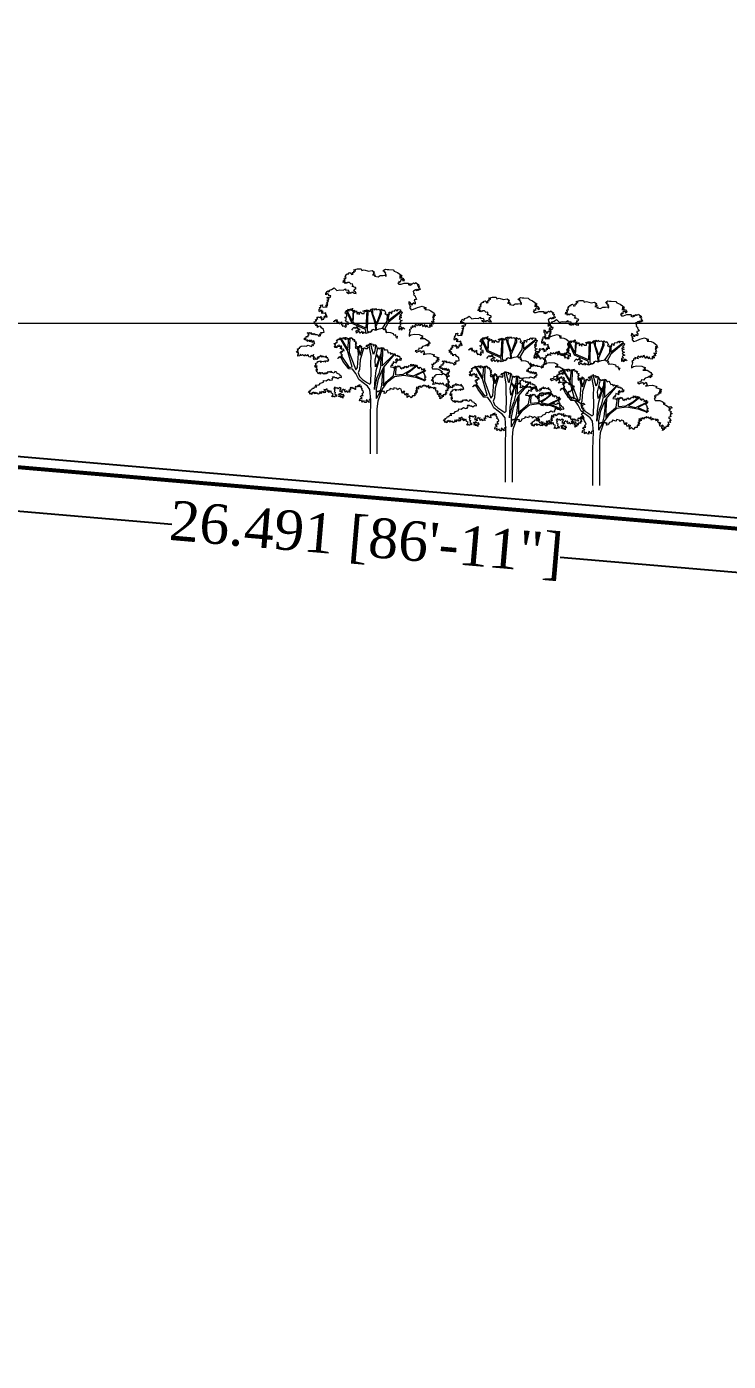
# Model space of a CAD drawing. Header units: metres. Extents: x 420822 to 421453, y 1458172 to 1458620.
# Drawn here: x 420892.76 to 420906.04, y 1458355.36 to 1458380.61 of the extents above; entities that cross this region are included whole.
import ezdxf

# ---------------------------------------------------------------- set-up
doc = ezdxf.new("R2010")
doc.units = ezdxf.units.M
doc.header["$MEASUREMENT"] = 0
doc.header["$PDMODE"] = 3
doc.header["$PDSIZE"] = 0.25
doc.linetypes.add('DOT2', pattern=[0.125, 0, -0.125])
doc.layers.get('0').update_dxf_attribs({"linetype": 'CONTINUOUS'})
doc.layers.get('Defpoints').update_dxf_attribs({"linetype": 'CONTINUOUS'})
for name, color, linetype in [('BOUNDARY', 7, 'CONTINUOUS'), ('DIM', 8, 'CONTINUOUS'), ('TREE', 3, 'CONTINUOUS')]:
    doc.layers.add(name, color=color, linetype=linetype)
doc.layers.add('grid', color=5, linetype='DOT2', lineweight=20)
doc.styles.add('ROMANTICITALIC', font='romantic.ttf')
doc.dimstyles.new('ROCKFORT', dxfattribs={"dimtxt": 0.75, "dimasz": 1, "dimexe": 0.3, "dimexo": 0.375, "dimgap": 0.1, "dimtad": 0, "dimdec": 3, "dimzin": 0, "dimdsep": 46, "dimtxsty": 'ROMANTICITALIC', "dimcen": 0.09, "dimclrd": 8, "dimclre": 8, "dimclrt": 5, "dimadec": 0, "dimazin": 0, "dimtfac": 1, "dimtdec": 3, "dimtofl": 0, "dimtmove": 1, "dimatfit": 2, "dimfxl": 1, "dimtolj": 1, "dimtzin": 0, "dimarcsym": 0})

# ---------------------------------------------------------------- blocks, each defined once
blk = doc.blocks.new('nt1')
at = {"lineweight": 9}
for p, q in [((-0.66, 4.402), (-0.652, 4.429)), ((-0.642, 4.39), (-0.66, 4.402)), ((-0.652, 4.429), (-0.614, 4.424)), ((-0.638, 4.367), (-0.642, 4.39)), ((-0.634, 4.478), (-0.598, 4.495)), ((-0.624, 4.451), (-0.634, 4.478)), ((-0.624, 4.505), (-0.581, 4.537)), ((-0.598, 4.495), (-0.624, 4.505)), ((-0.614, 4.424), (-0.624, 4.451)), ((-0.581, 4.537), (-0.547, 4.54)), ((-0.547, 4.56), (-0.515, 4.572)), ((-0.547, 4.54), (-0.547, 4.56)), ((-0.515, 4.572), (-0.492, 4.555)), ((-0.492, 4.555), (-0.478, 4.522)), ((-0.478, 4.522), (-0.436, 4.532)), ((-0.457, 4.567), (-0.401, 4.575)), ((-0.436, 4.532), (-0.457, 4.567)), ((-0.429, 4.597), (-0.366, 4.614)), ((-0.401, 4.575), (-0.429, 4.597)), ((-0.418, 4.635), (-0.327, 4.662)), ((-0.366, 4.614), (-0.418, 4.635)), ((-0.327, 4.662), (-0.236, 4.666)), ((-0.236, 4.666), (-0.218, 4.618)), ((-0.218, 4.618), (-0.158, 4.635)), ((-0.158, 4.635), (-0.046, 4.606)), ((-0.046, 4.606), (0.042, 4.618)), ((0.042, 4.618), (0.105, 4.575)), ((0.112, 4.532), (0.053, 4.511)), ((0.053, 4.511), (0.133, 4.494)), ((0.105, 4.575), (0.067, 4.55)), ((0.067, 4.55), (0.112, 4.532)), ((0.133, 4.494), (0.105, 4.481)), ((0.105, 4.481), (0.197, 4.464)), ((0.197, 4.464), (0.249, 4.494)), ((0.249, 4.494), (0.323, 4.49)), ((0.317, 4.604), (0.351, 4.636)), ((0.371, 4.594), (0.317, 4.604)), ((0.323, 4.49), (0.369, 4.503)), ((0.349, 4.577), (0.371, 4.594)), ((0.392, 4.549), (0.349, 4.577)), ((0.351, 4.636), (0.382, 4.653)), ((0.369, 4.503), (0.398, 4.473)), ((0.371, 4.54), (0.392, 4.549)), ((0.402, 4.51), (0.371, 4.54)), ((0.382, 4.653), (0.424, 4.648)), ((0.398, 4.473), (0.402, 4.51)), ((0.424, 4.648), (0.464, 4.648)), ((0.464, 4.648), (0.577, 4.636)), ((0.577, 4.636), (0.605, 4.606)), ((0.605, 4.606), (0.686, 4.571)), ((0.686, 4.571), (0.746, 4.524)), ((0.791, 4.455), (0.732, 4.439)), ((0.732, 4.439), (0.822, 4.426)), ((0.802, 4.486), (0.738, 4.477)), ((0.738, 4.477), (0.791, 4.455)), ((0.746, 4.524), (0.802, 4.486)), ((0.793, 4.397), (0.761, 4.37)), ((0.826, 4.37), (0.793, 4.397)), ((0.822, 4.426), (0.854, 4.378)), ((0.854, 4.378), (0.84, 4.339)), ((-1.127, 4.059), (-1.096, 4.066)), ((-1.122, 4.007), (-1.127, 4.059)), ((-1.1, 4.093), (-1.07, 4.108)), ((-1.096, 4.066), (-1.1, 4.093)), ((-1.07, 4.108), (-1.058, 4.084)), ((-1.058, 4.084), (-1.028, 4.103)), ((-1.034, 4.125), (-0.977, 4.138)), ((-1.028, 4.103), (-1.034, 4.125)), ((-0.977, 4.138), (-0.914, 4.18)), ((-0.914, 4.18), (-0.847, 4.116)), ((-0.847, 4.116), (-0.766, 4.134)), ((-0.766, 4.134), (-0.685, 4.124)), ((-0.686, 4.318), (-0.678, 4.365)), ((-0.644, 4.34), (-0.686, 4.318)), ((-0.685, 4.124), (-0.629, 4.155)), ((-0.678, 4.365), (-0.638, 4.367)), ((-0.644, 4.291), (-0.644, 4.34)), ((-0.614, 4.318), (-0.644, 4.291)), ((-0.629, 4.155), (-0.629, 4.124)), ((-0.629, 4.124), (-0.563, 4.134)), ((-0.603, 4.291), (-0.614, 4.318)), ((-0.573, 4.318), (-0.603, 4.291)), ((-0.555, 4.066), (-0.602, 4.076)), ((-0.602, 4.076), (-0.586, 4.054)), ((-0.586, 4.054), (-0.549, 4.044)), ((-0.529, 4.315), (-0.573, 4.318)), ((-0.563, 4.134), (-0.543, 4.089)), ((-0.543, 4.089), (-0.555, 4.066)), ((-0.549, 4.044), (-0.519, 4.066)), ((-0.499, 4.296), (-0.529, 4.315)), ((-0.519, 4.066), (-0.493, 4.044)), ((-0.492, 4.274), (-0.499, 4.296)), ((-0.493, 4.044), (-0.472, 4.076)), ((-0.448, 4.283), (-0.492, 4.274)), ((-0.472, 4.076), (-0.446, 4.076)), ((-0.462, 4.219), (-0.446, 4.251)), ((-0.422, 4.219), (-0.462, 4.219)), ((-0.446, 4.251), (-0.448, 4.283)), ((-0.446, 4.076), (-0.408, 4.047)), ((-0.412, 4.197), (-0.422, 4.219)), ((-0.418, 4.101), (-0.388, 4.138)), ((-0.378, 4.078), (-0.418, 4.101)), ((-0.371, 4.192), (-0.412, 4.197)), ((-0.408, 4.145), (-0.355, 4.167)), ((-0.388, 4.138), (-0.408, 4.145)), ((-0.408, 4.047), (-0.355, 4.042)), ((-0.355, 4.042), (-0.378, 4.078)), ((-0.355, 4.167), (-0.371, 4.192)), ((0.721, 4.308), (0.696, 4.305)), ((0.696, 4.305), (0.721, 4.279)), ((0.755, 4.33), (0.715, 4.343)), ((0.715, 4.343), (0.721, 4.308)), ((0.721, 4.279), (0.777, 4.279)), ((0.761, 4.37), (0.755, 4.33)), ((0.777, 4.279), (0.854, 4.305)), ((0.84, 4.339), (0.826, 4.37)), ((0.854, 4.305), (0.957, 4.305)), ((0.957, 4.305), (0.992, 4.279)), ((0.992, 4.279), (0.957, 4.263)), ((0.957, 4.263), (1.002, 4.249)), ((1.002, 4.249), (1.05, 4.264)), ((1.014, 4.281), (1.064, 4.286)), ((1.05, 4.264), (1.014, 4.281)), ((1.064, 4.286), (1.086, 4.313)), ((1.106, 4.108), (1.08, 4.099)), ((1.08, 4.099), (1.09, 4.059)), ((1.086, 4.313), (1.11, 4.293)), ((1.09, 4.059), (1.11, 4.044)), ((1.11, 4.044), (1.09, 4.022)), ((1.137, 4.135), (1.106, 4.108)), ((1.11, 4.293), (1.157, 4.32)), ((1.173, 4.108), (1.137, 4.135)), ((1.157, 4.32), (1.165, 4.298)), ((1.165, 4.298), (1.225, 4.259)), ((1.213, 4.118), (1.167, 4.143)), ((1.167, 4.143), (1.173, 4.108)), ((1.225, 4.259), (1.181, 4.244)), ((1.181, 4.244), (1.236, 4.224)), ((1.225, 4.135), (1.207, 4.158)), ((1.207, 4.158), (1.213, 4.118)), ((1.236, 4.224), (1.209, 4.202)), ((1.209, 4.202), (1.236, 4.18)), ((1.256, 4.14), (1.225, 4.135)), ((1.236, 4.18), (1.256, 4.14)), ((-1.254, 3.746), (-1.205, 3.751)), ((-1.252, 3.692), (-1.254, 3.746)), ((-1.205, 3.751), (-1.221, 3.709)), ((-1.221, 3.709), (-1.183, 3.692)), ((-1.183, 3.692), (-1.143, 3.707)), ((-1.143, 3.707), (-1.09, 3.701)), ((-1.09, 3.701), (-1.129, 3.746)), ((-1.129, 3.746), (-1.076, 3.746)), ((-1.102, 4.039), (-1.122, 4.007)), ((-1.106, 3.785), (-1.07, 3.79)), ((-1.076, 3.746), (-1.106, 3.785)), ((-1.064, 4.017), (-1.102, 4.039)), ((-1.1, 3.928), (-1.07, 3.946)), ((-1.058, 3.913), (-1.1, 3.928)), ((-1.054, 3.839), (-1.1, 3.884)), ((-1.1, 3.884), (-1.048, 3.881)), ((-1.094, 3.827), (-1.054, 3.839)), ((-1.07, 3.79), (-1.094, 3.827)), ((-1.07, 3.946), (-1.04, 3.933)), ((-1.044, 4.012), (-1.064, 4.017)), ((-1.048, 3.881), (-1.058, 3.913)), ((-1.044, 3.985), (-1.044, 4.012)), ((-1.001, 3.982), (-1.044, 3.985)), ((-1.04, 3.933), (-1.008, 3.95)), ((-1.008, 3.95), (-1.001, 3.982)), ((0.973, 3.833), (0.967, 3.783)), ((0.967, 3.783), (1.004, 3.744)), ((1, 3.825), (0.973, 3.833)), ((1.004, 3.744), (0.988, 3.739)), ((0.988, 3.739), (1.019, 3.7)), ((1.052, 3.749), (1, 3.825)), ((1.098, 3.778), (1.052, 3.788)), ((1.052, 3.788), (1.052, 3.749)), ((1.129, 3.771), (1.088, 3.81)), ((1.088, 3.81), (1.098, 3.778)), ((1.09, 4.022), (1.096, 4.005)), ((1.096, 4.005), (1.126, 3.988)), ((1.165, 3.892), (1.106, 3.879)), ((1.106, 3.879), (1.114, 3.852)), ((1.114, 3.852), (1.133, 3.82)), ((1.126, 3.988), (1.131, 3.961)), ((1.133, 3.82), (1.129, 3.771)), ((1.131, 3.961), (1.145, 3.929)), ((1.145, 3.929), (1.165, 3.892)), ((1.188, 3.691), (1.307, 3.717)), ((1.307, 3.717), (1.406, 3.679)), ((-1.389, 3.364), (-1.321, 3.406)), ((-1.353, 3.418), (-1.327, 3.45)), ((-1.321, 3.406), (-1.353, 3.418)), ((-1.327, 3.45), (-1.288, 3.435)), ((-1.29, 3.603), (-1.288, 3.647)), ((-1.274, 3.58), (-1.29, 3.603)), ((-1.288, 3.687), (-1.252, 3.692)), ((-1.264, 3.665), (-1.288, 3.687)), ((-1.288, 3.647), (-1.264, 3.665)), ((-1.288, 3.435), (-1.244, 3.462)), ((-1.262, 3.608), (-1.274, 3.58)), ((-1.216, 3.608), (-1.262, 3.608)), ((-1.244, 3.462), (-1.258, 3.418)), ((-1.258, 3.418), (-1.216, 3.428)), ((-1.238, 3.583), (-1.216, 3.608)), ((-1.189, 3.583), (-1.238, 3.583)), ((-1.216, 3.428), (-1.238, 3.373)), ((-1.238, 3.373), (-1.175, 3.395)), ((-1.226, 3.566), (-1.189, 3.583)), ((-1.226, 3.534), (-1.226, 3.566)), ((-1.208, 3.556), (-1.226, 3.534)), ((-1.175, 3.534), (-1.208, 3.556)), ((-1.127, 3.556), (-1.175, 3.534)), ((-1.139, 3.433), (-1.175, 3.462)), ((-1.175, 3.462), (-1.113, 3.457)), ((-1.175, 3.395), (-1.169, 3.433)), ((-1.169, 3.433), (-1.139, 3.433)), ((-1.137, 3.526), (-1.127, 3.556)), ((-1.117, 3.526), (-1.137, 3.526)), ((-1.133, 3.489), (-1.117, 3.526)), ((-1.1, 3.489), (-1.133, 3.489)), ((-1.113, 3.457), (-1.092, 3.44)), ((-1.092, 3.44), (-1.1, 3.489)), ((-0.907, 3.334), (-0.896, 3.367)), ((-0.896, 3.367), (-0.873, 3.346)), ((-0.873, 3.346), (-0.856, 3.391)), ((-0.856, 3.391), (-0.837, 3.352)), ((-0.648, 3.434), (-0.6, 3.452)), ((-0.611, 3.414), (-0.648, 3.434)), ((-0.638, 3.357), (-0.607, 3.373)), ((-0.634, 3.545), (-0.627, 3.568)), ((-0.6, 3.527), (-0.634, 3.545)), ((-0.627, 3.568), (-0.596, 3.613)), ((-0.607, 3.373), (-0.611, 3.414)), ((-0.462, 3.286), (-0.605, 3.597)), ((-0.59, 3.481), (-0.6, 3.527)), ((-0.6, 3.452), (-0.59, 3.481)), ((-0.596, 3.613), (-0.572, 3.618)), ((-0.454, 3.34), (-0.581, 3.605)), ((-0.572, 3.618), (-0.551, 3.647)), ((-0.551, 3.647), (-0.545, 3.597)), ((-0.545, 3.597), (-0.514, 3.654)), ((-0.514, 3.654), (-0.486, 3.613)), ((-0.486, 3.613), (-0.448, 3.672)), ((-0.448, 3.672), (-0.458, 3.602)), ((-0.458, 3.602), (-0.431, 3.602)), ((-0.435, 3.619), (-0.454, 3.34)), ((-0.435, 3.307), (-0.415, 3.604)), ((-0.431, 3.602), (-0.403, 3.618)), ((-0.403, 3.618), (-0.403, 3.568)), ((-0.403, 3.568), (-0.359, 3.584)), ((-0.359, 3.584), (-0.353, 3.607)), ((-0.353, 3.607), (-0.336, 3.522)), ((-0.336, 3.522), (-0.308, 3.579)), ((-0.308, 3.579), (-0.281, 3.509)), ((-0.281, 3.509), (-0.26, 3.574)), ((-0.26, 3.574), (-0.208, 3.532)), ((-0.208, 3.532), (-0.158, 3.538)), ((-0.186, 3.597), (-0.12, 3.618)), ((-0.149, 3.589), (-0.186, 3.597)), ((-0.158, 3.538), (-0.149, 3.589)), ((-0.122, 3.579), (-0.084, 3.625)), ((-0.12, 3.618), (-0.122, 3.579)), ((-0.09, 3.619), (-0.112, 3.168)), ((-0.084, 3.625), (-0.05, 3.613)), ((-0.071, 3.126), (-0.057, 3.604)), ((-0.05, 3.613), (-0.017, 3.584)), ((-0.017, 3.584), (0.011, 3.649)), ((0.011, 3.649), (0.039, 3.649)), ((0.127, 3.265), (0.013, 3.637)), ((0.039, 3.649), (0.05, 3.631)), ((0.05, 3.631), (0.077, 3.659)), ((0.065, 3.522), (0.065, 3.64)), ((0.153, 3.286), (0.065, 3.522)), ((0.077, 3.659), (0.102, 3.631)), ((0.102, 3.631), (0.147, 3.665)), ((0.147, 3.665), (0.153, 3.625)), ((0.149, 3.22), (0.285, 3.533)), ((0.153, 3.625), (0.215, 3.647)), ((0.241, 3.522), (0.153, 3.286)), ((0.215, 3.647), (0.246, 3.623)), ((0.252, 3.624), (0.241, 3.522)), ((0.246, 3.623), (0.283, 3.644)), ((0.285, 3.533), (0.276, 3.637)), ((0.283, 3.644), (0.324, 3.605)), ((0.324, 3.605), (0.352, 3.628)), ((0.352, 3.628), (0.394, 3.54)), ((0.394, 3.54), (0.363, 3.525)), ((0.363, 3.525), (0.422, 3.497)), ((0.422, 3.497), (0.445, 3.53)), ((0.426, 3.34), (0.436, 3.517)), ((0.445, 3.53), (0.479, 3.507)), ((0.452, 3.362), (0.767, 3.6)), ((0.783, 3.588), (0.452, 3.307)), ((0.455, 3.517), (0.452, 3.362)), ((0.479, 3.507), (0.477, 3.566)), ((0.477, 3.566), (0.511, 3.566)), ((0.511, 3.566), (0.532, 3.525)), ((0.532, 3.525), (0.555, 3.605)), ((0.555, 3.605), (0.615, 3.595)), ((0.615, 3.595), (0.619, 3.618)), ((0.619, 3.618), (0.65, 3.638)), ((0.65, 3.638), (0.671, 3.595)), ((0.671, 3.595), (0.701, 3.638)), ((0.701, 3.638), (0.76, 3.628)), ((0.786, 3.473), (0.727, 3.455)), ((0.727, 3.455), (0.788, 3.434)), ((0.788, 3.434), (0.731, 3.398)), ((0.731, 3.398), (0.758, 3.364)), ((0.777, 3.512), (0.747, 3.512)), ((0.747, 3.512), (0.786, 3.473)), ((0.76, 3.628), (0.76, 3.595)), ((0.76, 3.595), (0.799, 3.572)), ((0.799, 3.572), (0.777, 3.512)), ((1.019, 3.7), (0.988, 3.691)), ((0.988, 3.691), (1.027, 3.631)), ((1.027, 3.631), (1.09, 3.644)), ((1.09, 3.644), (1.188, 3.691)), ((1.406, 3.679), (1.353, 3.67)), ((1.353, 3.67), (1.406, 3.653)), ((1.406, 3.653), (1.371, 3.64)), ((1.371, 3.64), (1.473, 3.631)), ((1.473, 3.631), (1.529, 3.601)), ((1.529, 3.601), (1.607, 3.545)), ((1.61, 3.447), (1.572, 3.455)), ((1.572, 3.455), (1.61, 3.378)), ((1.61, 3.378), (1.578, 3.387)), ((1.578, 3.387), (1.599, 3.313)), ((1.635, 3.477), (1.582, 3.503)), ((1.582, 3.503), (1.61, 3.447)), ((1.607, 3.545), (1.635, 3.477)), ((-1.595, 3.045), (-1.547, 3.058)), ((-1.569, 3.036), (-1.595, 3.045)), ((-1.547, 2.996), (-1.569, 3.036)), ((-1.547, 3.058), (-1.52, 3.031)), ((-1.52, 3.031), (-1.496, 3.055)), ((-1.496, 3.055), (-1.496, 3.008)), ((-1.448, 3.003), (-1.421, 3.031)), ((-1.429, 3.319), (-1.347, 3.359)), ((-1.389, 3.309), (-1.429, 3.319)), ((-1.421, 3.031), (-1.405, 3.003)), ((-1.419, 3.27), (-1.389, 3.309)), ((-1.363, 3.28), (-1.419, 3.27)), ((-1.347, 3.359), (-1.389, 3.364)), ((-1.379, 3.223), (-1.363, 3.28)), ((-1.337, 3.245), (-1.379, 3.223)), ((-1.331, 3.186), (-1.337, 3.245)), ((-1.311, 3.206), (-1.331, 3.186)), ((-1.262, 3.213), (-1.311, 3.206)), ((-1.232, 3.174), (-1.262, 3.213)), ((-1.24, 3.023), (-1.25, 3.055)), ((-1.25, 3.055), (-1.199, 3.053)), ((-1.179, 3.134), (-1.232, 3.174)), ((-1.199, 3.053), (-1.165, 3.065)), ((-1.165, 3.065), (-1.179, 3.134)), ((-0.941, 3.341), (-0.907, 3.334)), ((-0.837, 3.352), (-0.858, 3.313)), ((-0.858, 3.313), (-0.824, 3.308)), ((-0.824, 3.308), (-0.807, 3.334)), ((-0.807, 3.334), (-0.79, 3.285)), ((-0.79, 3.285), (-0.769, 3.282)), ((-0.769, 3.282), (-0.731, 3.323)), ((-0.727, 3.282), (-0.735, 3.256)), ((-0.735, 3.256), (-0.693, 3.253)), ((-0.731, 3.323), (-0.727, 3.282)), ((-0.693, 3.253), (-0.714, 3.215)), ((-0.714, 3.215), (-0.655, 3.225)), ((-0.655, 3.225), (-0.632, 3.187)), ((-0.6, 3.323), (-0.638, 3.357)), ((-0.634, 3.248), (-0.6, 3.256)), ((-0.6, 3.22), (-0.634, 3.248)), ((-0.632, 3.187), (-0.6, 3.22)), ((-0.6, 3.256), (-0.627, 3.282)), ((-0.627, 3.282), (-0.579, 3.282)), ((-0.562, 3.318), (-0.6, 3.323)), ((-0.579, 3.282), (-0.562, 3.248)), ((-0.562, 3.248), (-0.562, 3.318)), ((-0.454, 3.146), (-0.475, 3.118)), ((-0.12, 3.128), (-0.462, 3.286)), ((-0.418, 3.179), (-0.454, 3.146)), ((-0.112, 3.168), (-0.435, 3.307)), ((-0.384, 3.159), (-0.418, 3.179)), ((-0.348, 3.202), (-0.384, 3.159)), ((-0.359, 3.179), (-0.308, 3.182)), ((-0.327, 3.159), (-0.359, 3.179)), ((-0.357, 3.1), (-0.32, 3.127)), ((-0.346, 3.043), (-0.357, 3.1)), ((-0.308, 3.182), (-0.348, 3.202)), ((-0.293, 3.094), (-0.346, 3.043)), ((-0.261, 3.136), (-0.327, 3.159)), ((-0.32, 3.127), (-0.261, 3.136)), ((-0.255, 3.043), (-0.293, 3.094)), ((-0.206, 3.089), (-0.255, 3.043)), ((-0.19, 3.027), (-0.206, 3.089)), ((-0.173, 3.061), (-0.19, 3.027)), ((-0.111, 3.032), (-0.173, 3.061)), ((-0.103, 3.036), (-0.12, 3.128)), ((-0.058, 3.05), (-0.111, 3.032)), ((-0.057, 3.058), (-0.071, 3.126)), ((-0.035, 3.081), (-0.058, 3.05)), ((-0.012, 3.06), (-0.035, 3.081)), ((0.027, 3.085), (-0.012, 3.06)), ((0.048, 3.102), (0.009, 3.093)), ((0.009, 3.093), (0.027, 3.085)), ((0.072, 3.129), (0.017, 3.11)), ((0.017, 3.11), (0.048, 3.102)), ((0.136, 3.106), (0.072, 3.129)), ((0.137, 3.107), (0.127, 3.265)), ((0.162, 3.121), (0.136, 3.106)), ((0.161, 3.122), (0.149, 3.22)), ((0.213, 3.138), (0.162, 3.121)), ((0.267, 3.153), (0.213, 3.138)), ((0.303, 3.157), (0.267, 3.153)), ((0.297, 3.151), (0.426, 3.34)), ((0.333, 3.145), (0.303, 3.157)), ((0.349, 3.125), (0.333, 3.145)), ((0.39, 3.134), (0.349, 3.125)), ((0.452, 3.307), (0.35, 3.126)), ((0.37, 3.093), (0.403, 3.106)), ((0.416, 3.085), (0.37, 3.093)), ((0.403, 3.106), (0.39, 3.134)), ((0.402, 3.046), (0.416, 3.085)), ((0.464, 3.057), (0.402, 3.046)), ((0.514, 3.046), (0.464, 3.057)), ((0.58, 3.027), (0.514, 3.046)), ((0.722, 3.202), (0.72, 3.132)), ((0.72, 3.132), (0.739, 3.132)), ((0.775, 3.212), (0.722, 3.202)), ((0.739, 3.132), (0.765, 3.174)), ((0.799, 3.357), (0.743, 3.326)), ((0.743, 3.326), (0.76, 3.305)), ((0.758, 3.264), (0.743, 3.235)), ((0.743, 3.235), (0.775, 3.212)), ((0.758, 3.364), (0.799, 3.357)), ((0.809, 3.282), (0.758, 3.264)), ((0.76, 3.305), (0.809, 3.282)), ((0.765, 3.174), (0.786, 3.119)), ((0.786, 3.119), (0.797, 3.189)), ((0.797, 3.189), (0.815, 3.142)), ((0.815, 3.142), (0.824, 3.184)), ((0.824, 3.184), (0.868, 3.142)), ((0.989, 3.051), (0.977, 3.011)), ((1.026, 3.147), (0.983, 3.123)), ((0.983, 3.123), (1.005, 3.096)), ((1.005, 3.096), (0.989, 3.051)), ((1.068, 3.179), (1.022, 3.194)), ((1.022, 3.194), (1.026, 3.147)), ((1.151, 3.189), (1.058, 3.221)), ((1.058, 3.221), (1.068, 3.179)), ((1.141, 3.261), (1.118, 3.221)), ((1.118, 3.221), (1.151, 3.189)), ((1.187, 3.224), (1.141, 3.261)), ((1.207, 3.256), (1.187, 3.224)), ((1.256, 3.228), (1.207, 3.256)), ((1.26, 3.27), (1.256, 3.228)), ((1.286, 3.248), (1.26, 3.27)), ((1.288, 3.283), (1.286, 3.248)), ((1.339, 3.201), (1.288, 3.283)), ((1.365, 3.261), (1.339, 3.201)), ((1.411, 3.189), (1.365, 3.261)), ((1.421, 3.243), (1.411, 3.189)), ((1.448, 3.189), (1.421, 3.243)), ((1.498, 3.179), (1.448, 3.189)), ((1.51, 3.261), (1.494, 3.238)), ((1.494, 3.238), (1.498, 3.179)), ((1.547, 3.211), (1.51, 3.261)), ((1.599, 3.313), (1.543, 3.331)), ((1.543, 3.331), (1.592, 3.267)), ((1.592, 3.267), (1.543, 3.275)), ((1.543, 3.275), (1.547, 3.211)), ((-1.793, 2.682), (-1.744, 2.712)), ((-1.744, 2.712), (-1.667, 2.72)), ((-1.667, 2.72), (-1.617, 2.712)), ((-1.662, 2.87), (-1.658, 2.91)), ((-1.625, 2.902), (-1.662, 2.87)), ((-1.658, 2.91), (-1.611, 2.929)), ((-1.621, 2.855), (-1.625, 2.902)), ((-1.621, 2.954), (-1.569, 2.959)), ((-1.611, 2.929), (-1.621, 2.954)), ((-1.583, 2.875), (-1.621, 2.855)), ((-1.617, 2.712), (-1.572, 2.738)), ((-1.583, 2.833), (-1.583, 2.875)), ((-1.536, 2.86), (-1.583, 2.833)), ((-1.569, 2.959), (-1.573, 3.001)), ((-1.573, 3.001), (-1.547, 2.996)), ((-1.572, 2.738), (-1.526, 2.72)), ((-1.527, 2.821), (-1.536, 2.86)), ((-1.5, 2.86), (-1.527, 2.821)), ((-1.526, 2.72), (-1.476, 2.703)), ((-1.476, 2.843), (-1.5, 2.86)), ((-1.496, 3.008), (-1.468, 3.028)), ((-1.468, 2.806), (-1.476, 2.843)), ((-1.476, 2.703), (-1.464, 2.755)), ((-1.468, 3.028), (-1.448, 3.003)), ((-1.444, 2.848), (-1.468, 2.806)), ((-1.464, 2.755), (-1.432, 2.727)), ((-1.411, 2.833), (-1.444, 2.848)), ((-1.442, 2.772), (-1.405, 2.779)), ((-1.432, 2.727), (-1.442, 2.772)), ((-1.421, 2.811), (-1.411, 2.833)), ((-1.405, 2.779), (-1.421, 2.811)), ((-1.405, 3.003), (-1.351, 3.003)), ((-1.351, 3.003), (-1.316, 2.986)), ((-1.316, 2.986), (-1.298, 2.959)), ((-1.298, 2.959), (-1.272, 2.981)), ((-1.292, 3.013), (-1.24, 3.023)), ((-1.246, 2.979), (-1.292, 3.013)), ((-1.272, 2.981), (-1.246, 2.979)), ((-0.877, 2.739), (-0.918, 2.776)), ((-0.918, 2.776), (-0.873, 2.776)), ((-0.908, 2.71), (-0.877, 2.739)), ((-0.89, 2.672), (-0.908, 2.71)), ((-0.877, 2.713), (-0.89, 2.672)), ((-0.846, 2.666), (-0.877, 2.713)), ((-0.873, 2.776), (-0.863, 2.815)), ((-0.863, 2.863), (-0.819, 2.875)), ((-0.841, 2.834), (-0.863, 2.863)), ((-0.863, 2.815), (-0.839, 2.794)), ((-0.835, 2.719), (-0.846, 2.666)), ((-0.839, 2.794), (-0.841, 2.834)), ((-0.807, 2.705), (-0.835, 2.719)), ((-0.819, 2.875), (-0.813, 2.896)), ((-0.813, 2.896), (-0.79, 2.872)), ((-0.79, 2.742), (-0.807, 2.705)), ((-0.79, 2.872), (-0.757, 2.919)), ((-0.783, 2.695), (-0.79, 2.742)), ((-0.734, 2.719), (-0.783, 2.695)), ((-0.576, 2.599), (-0.761, 2.917)), ((-0.757, 2.919), (-0.719, 2.904)), ((-0.753, 2.643), (-0.741, 2.695)), ((-0.745, 2.911), (-0.568, 2.62)), ((-0.741, 2.695), (-0.717, 2.69)), ((-0.717, 2.69), (-0.734, 2.719)), ((-0.719, 2.904), (-0.668, 2.933)), ((-0.668, 2.933), (-0.668, 2.896)), ((-0.668, 2.896), (-0.646, 2.909)), ((-0.646, 2.909), (-0.629, 2.875)), ((-0.625, 2.914), (-0.64, 2.933)), ((-0.64, 2.933), (-0.601, 2.933)), ((-0.629, 2.875), (-0.625, 2.914)), ((-0.601, 2.933), (-0.586, 2.881)), ((-0.586, 2.881), (-0.576, 2.914)), ((-0.576, 2.914), (-0.541, 2.909)), ((-0.568, 2.62), (-0.541, 2.911)), ((-0.541, 2.909), (-0.518, 2.919)), ((-0.52, 2.917), (-0.532, 2.556)), ((-0.518, 2.919), (-0.49, 2.896)), ((-0.49, 2.896), (-0.481, 2.928)), ((-0.481, 2.928), (-0.452, 2.909)), ((-0.452, 2.909), (-0.452, 2.872)), ((-0.452, 2.872), (-0.413, 2.891)), ((-0.413, 2.891), (-0.409, 2.852)), ((-0.381, 2.868), (-0.413, 2.834)), ((-0.413, 2.834), (-0.353, 2.821)), ((-0.409, 2.852), (-0.381, 2.868)), ((-0.349, 2.786), (-0.385, 2.739)), ((-0.385, 2.739), (-0.353, 2.724)), ((-0.353, 2.821), (-0.381, 2.786)), ((-0.381, 2.786), (-0.349, 2.786)), ((-0.353, 2.724), (-0.381, 2.69)), ((-0.336, 2.682), (-0.323, 2.705)), ((-0.295, 2.524), (-0.328, 2.704)), ((-0.323, 2.705), (-0.293, 2.705)), ((-0.312, 2.71), (-0.26, 2.481)), ((-0.293, 2.705), (-0.261, 2.682)), ((-0.261, 2.682), (-0.265, 2.734)), ((-0.265, 2.734), (-0.223, 2.701)), ((-0.223, 2.701), (-0.229, 2.653)), ((-0.107, 2.705), (-0.09, 2.747)), ((-0.079, 2.701), (-0.107, 2.705)), ((-0.09, 2.747), (-0.062, 2.729)), ((-0.056, 2.677), (-0.079, 2.701)), ((-0.062, 2.729), (-0.034, 2.763)), ((-0.034, 2.763), (-0.03, 2.739)), ((-0.018, 2.689), (-0.032, 2.74)), ((-0.03, 2.739), (0.004, 2.792)), ((0.004, 2.792), (0.022, 2.752)), ((0.082, 2.502), (0.016, 2.751)), ((0.022, 2.752), (0.066, 2.768)), ((0.066, 2.768), (0.077, 2.71)), ((0.077, 2.71), (0.093, 2.747)), ((0.093, 2.747), (0.137, 2.742)), ((0.129, 2.74), (0.114, 2.593)), ((0.137, 2.742), (0.155, 2.713)), ((0.155, 2.713), (0.165, 2.661)), ((0.6, 2.98), (0.58, 3.027)), ((0.642, 2.998), (0.6, 2.98)), ((0.652, 2.933), (0.642, 2.998)), ((0.684, 2.962), (0.652, 2.933)), ((0.676, 2.905), (0.684, 2.962)), ((0.977, 3.011), (0.979, 2.962)), ((0.979, 2.962), (1.023, 2.996)), ((1.023, 2.996), (1.114, 3.017)), ((1.114, 3.017), (1.234, 3.004)), ((1.234, 3.004), (1.325, 2.965)), ((1.325, 2.927), (1.258, 2.901)), ((1.258, 2.901), (1.367, 2.901)), ((1.319, 2.706), (1.28, 2.652)), ((1.325, 2.965), (1.287, 2.949)), ((1.287, 2.949), (1.325, 2.927)), ((1.385, 2.716), (1.319, 2.706)), ((1.367, 2.901), (1.462, 2.845)), ((1.421, 2.743), (1.385, 2.716)), ((1.452, 2.712), (1.421, 2.743)), ((1.487, 2.738), (1.441, 2.76)), ((1.441, 2.76), (1.452, 2.712)), ((1.462, 2.845), (1.508, 2.777)), ((1.508, 2.777), (1.462, 2.785)), ((1.462, 2.785), (1.487, 2.738)), ((-1.874, 2.562), (-1.831, 2.604)), ((-1.817, 2.567), (-1.874, 2.562)), ((-1.846, 2.635), (-1.776, 2.664)), ((-1.813, 2.626), (-1.846, 2.635)), ((-1.837, 2.535), (-1.817, 2.567)), ((-1.807, 2.528), (-1.837, 2.535)), ((-1.831, 2.604), (-1.813, 2.626)), ((-1.831, 2.456), (-1.827, 2.481)), ((-1.781, 2.464), (-1.831, 2.456)), ((-1.827, 2.481), (-1.807, 2.528)), ((-1.776, 2.664), (-1.793, 2.682)), ((-1.775, 2.508), (-1.781, 2.464)), ((-1.734, 2.473), (-1.775, 2.508)), ((-1.712, 2.496), (-1.734, 2.473)), ((-1.662, 2.459), (-1.712, 2.496)), ((-1.645, 2.5), (-1.662, 2.459)), ((-1.611, 2.469), (-1.645, 2.5)), ((-1.573, 2.491), (-1.611, 2.469)), ((-1.553, 2.446), (-1.573, 2.491)), ((-1.516, 2.436), (-1.553, 2.446)), ((-1.49, 2.476), (-1.516, 2.436)), ((-1.454, 2.464), (-1.49, 2.476)), ((-1.438, 2.503), (-1.454, 2.464)), ((-1.444, 2.481), (-1.424, 2.486)), ((-1.444, 2.441), (-1.444, 2.481)), ((-1.407, 2.441), (-1.444, 2.441)), ((-1.424, 2.486), (-1.438, 2.503)), ((-1.434, 2.409), (-1.407, 2.441)), ((-1.424, 2.377), (-1.434, 2.409)), ((-1.407, 2.365), (-1.424, 2.377)), ((-1.395, 2.414), (-1.407, 2.365)), ((-1.369, 2.382), (-1.395, 2.414)), ((-1.339, 2.372), (-1.369, 2.382)), ((-1.333, 2.441), (-1.345, 2.397)), ((-1.345, 2.397), (-1.339, 2.372)), ((-1.307, 2.397), (-1.333, 2.441)), ((-1.296, 2.458), (-1.307, 2.397)), ((-1.28, 2.446), (-1.296, 2.458)), ((-1.244, 2.481), (-1.28, 2.446)), ((-1.236, 2.436), (-1.244, 2.481)), ((-1.193, 2.458), (-1.236, 2.436)), ((-1.171, 2.431), (-1.193, 2.458)), ((-1.109, 2.458), (-1.171, 2.431)), ((-1.115, 2.414), (-1.109, 2.458)), ((-1.074, 2.414), (-1.115, 2.414)), ((-1.068, 2.382), (-1.074, 2.414)), ((-1.046, 2.355), (-1.068, 2.382)), ((-0.824, 2.413), (-0.796, 2.426)), ((-0.811, 2.389), (-0.824, 2.413)), ((-0.796, 2.426), (-0.786, 2.455)), ((-0.786, 2.455), (-0.753, 2.426)), ((-0.768, 2.546), (-0.73, 2.585)), ((-0.726, 2.541), (-0.768, 2.546)), ((-0.717, 2.661), (-0.753, 2.643)), ((-0.753, 2.426), (-0.723, 2.475)), ((-0.747, 2.419), (-0.747, 2.419)), ((-0.692, 2.335), (-0.745, 2.441)), ((-0.736, 2.506), (-0.726, 2.541)), ((-0.706, 2.493), (-0.736, 2.506)), ((-0.731, 2.46), (-0.532, 2.17)), ((-0.73, 2.585), (-0.706, 2.557)), ((-0.723, 2.475), (-0.706, 2.493)), ((-0.717, 2.63), (-0.717, 2.661)), ((-0.679, 2.635), (-0.717, 2.63)), ((-0.706, 2.557), (-0.698, 2.601)), ((-0.698, 2.601), (-0.663, 2.59)), ((-0.663, 2.59), (-0.679, 2.635)), ((-0.462, 2.191), (-0.576, 2.599)), ((-0.532, 2.556), (-0.365, 2.116)), ((-0.381, 2.69), (-0.366, 2.653)), ((-0.366, 2.653), (-0.336, 2.682)), ((-0.321, 2.17), (-0.295, 2.524)), ((-0.26, 2.363), (-0.278, 2.127)), ((-0.26, 2.481), (-0.204, 2.663)), ((-0.172, 2.651), (-0.26, 2.363)), ((-0.229, 2.653), (-0.19, 2.661)), ((-0.19, 2.661), (-0.167, 2.648)), ((-0.167, 2.648), (-0.145, 2.682)), ((-0.145, 2.682), (-0.128, 2.659)), ((-0.128, 2.659), (-0.118, 2.643)), ((-0.118, 2.643), (-0.09, 2.661)), ((-0.09, 2.661), (-0.068, 2.643)), ((-0.068, 2.643), (-0.056, 2.677)), ((0.022, 2.461), (-0.018, 2.689)), ((0.016, 2.273), (0.022, 2.461)), ((0.114, 2.593), (0.082, 2.502)), ((0.12, 2.356), (0.182, 2.625)), ((0.147, 2.484), (0.195, 2.421)), ((0.153, 2.503), (0.224, 2.406)), ((0.165, 2.661), (0.193, 2.672)), ((0.208, 2.363), (0.171, 2.268)), ((0.182, 2.625), (0.19, 2.673)), ((0.193, 2.672), (0.215, 2.648)), ((0.195, 2.421), (0.195, 2.417)), ((0.195, 2.417), (0.208, 2.363)), ((0.215, 2.648), (0.257, 2.672)), ((0.216, 2.324), (0.278, 2.504)), ((0.224, 2.406), (0.285, 2.545)), ((0.257, 2.672), (0.279, 2.641)), ((0.261, 2.221), (0.283, 2.668)), ((0.279, 2.641), (0.291, 2.677)), ((0.291, 2.677), (0.324, 2.672)), ((0.305, 2.678), (0.294, 2.213)), ((0.294, 2.213), (0.606, 2.522)), ((0.324, 2.672), (0.362, 2.612)), ((0.337, 2.185), (0.615, 2.509)), ((0.362, 2.612), (0.407, 2.63)), ((0.407, 2.63), (0.431, 2.59)), ((0.431, 2.59), (0.452, 2.546)), ((0.452, 2.546), (0.497, 2.552)), ((0.497, 2.552), (0.506, 2.512)), ((0.506, 2.512), (0.546, 2.539)), ((0.546, 2.539), (0.568, 2.512)), ((0.568, 2.512), (0.619, 2.523)), ((0.619, 2.523), (0.63, 2.499)), ((0.63, 2.499), (0.623, 2.486)), ((0.623, 2.486), (0.64, 2.465)), ((0.677, 2.39), (0.638, 2.355)), ((0.64, 2.465), (0.683, 2.481)), ((0.707, 2.342), (0.677, 2.39)), ((0.683, 2.481), (0.685, 2.457)), ((0.685, 2.457), (0.733, 2.457)), ((0.726, 2.379), (0.707, 2.342)), ((0.769, 2.353), (0.726, 2.379)), ((0.733, 2.457), (0.747, 2.413)), ((0.747, 2.413), (0.778, 2.405)), ((0.778, 2.405), (0.769, 2.353)), ((1.211, 2.612), (1.129, 2.595)), ((1.129, 2.595), (1.171, 2.563)), ((1.171, 2.563), (1.264, 2.602)), ((1.224, 2.661), (1.211, 2.612)), ((1.28, 2.652), (1.224, 2.661)), ((1.264, 2.602), (1.276, 2.553)), ((1.276, 2.553), (1.343, 2.6)), ((1.369, 2.523), (1.333, 2.504)), ((1.333, 2.504), (1.413, 2.52)), ((1.343, 2.6), (1.369, 2.523)), ((1.413, 2.52), (1.504, 2.528)), ((1.504, 2.528), (1.617, 2.493)), ((1.617, 2.493), (1.589, 2.468)), ((1.589, 2.468), (1.715, 2.429)), ((1.733, 2.369), (1.677, 2.369)), ((1.677, 2.369), (1.722, 2.326)), ((1.74, 2.408), (1.68, 2.399)), ((1.68, 2.399), (1.733, 2.369)), ((1.715, 2.429), (1.74, 2.408)), ((-1.397, 2.217), (-1.365, 2.252)), ((-1.387, 2.175), (-1.397, 2.217)), ((-1.375, 2.207), (-1.387, 2.175)), ((-1.381, 2.271), (-1.335, 2.296)), ((-1.365, 2.252), (-1.381, 2.271)), ((-1.377, 2.121), (-1.345, 2.16)), ((-1.329, 2.116), (-1.377, 2.121)), ((-1.345, 2.217), (-1.375, 2.207)), ((-1.369, 2.175), (-1.345, 2.217)), ((-1.345, 2.16), (-1.369, 2.175)), ((-1.365, 2.094), (-1.329, 2.116)), ((-1.351, 2.062), (-1.365, 2.094)), ((-1.325, 2.057), (-1.351, 2.062)), ((-1.335, 2.296), (-1.335, 2.328)), ((-1.335, 2.328), (-1.307, 2.321)), ((-1.313, 2.017), (-1.325, 2.057)), ((-1.276, 2.052), (-1.313, 2.017)), ((-1.307, 2.321), (-1.276, 2.338)), ((-1.276, 2.338), (-1.252, 2.301)), ((-1.27, 2.007), (-1.276, 2.052)), ((-1.244, 2.044), (-1.27, 2.007)), ((-1.252, 2.301), (-1.224, 2.333)), ((-1.226, 2.022), (-1.244, 2.044)), ((-1.204, 2.049), (-1.226, 2.022)), ((-1.224, 2.333), (-1.183, 2.321)), ((-1.187, 2.007), (-1.204, 2.049)), ((-1.161, 2.03), (-1.187, 2.007)), ((-1.183, 2.321), (-1.157, 2.343)), ((-1.137, 2.002), (-1.161, 2.03)), ((-1.157, 2.343), (-1.135, 2.311)), ((-1.119, 2.049), (-1.137, 2.002)), ((-1.135, 2.311), (-1.111, 2.35)), ((-1.088, 2.017), (-1.119, 2.049)), ((-1.111, 2.35), (-1.084, 2.333)), ((-1.074, 2.074), (-1.088, 2.017)), ((-1.084, 2.333), (-1.046, 2.355)), ((-1.058, 2.052), (-1.074, 2.074)), ((-1.016, 2.074), (-1.058, 2.052)), ((-1.01, 2.049), (-1.016, 2.074)), ((-0.973, 2.072), (-1.01, 2.049)), ((-0.969, 2.044), (-0.973, 2.072)), ((-0.973, 2.072), (-0.973, 2.072)), ((-0.915, 2.03), (-0.969, 2.044)), ((-0.897, 2.072), (-0.915, 2.03)), ((-0.846, 2.057), (-0.897, 2.072)), ((-0.836, 2.025), (-0.846, 2.057)), ((-0.79, 2.007), (-0.836, 2.025)), ((-0.544, 2.142), (-0.692, 2.335)), ((-0.448, 2.129), (-0.544, 2.142)), ((-0.532, 2.17), (-0.462, 2.191)), ((-0.369, 2.025), (-0.448, 2.129)), ((-0.292, 1.872), (-0.369, 2.025)), ((-0.365, 2.116), (-0.321, 2.17)), ((-0.278, 2.127), (-0.306, 2.037)), ((-0.306, 2.037), (-0.275, 1.944)), ((0.015, 1.79), (0.024, 2.084)), ((0.024, 2.084), (0.016, 2.273)), ((0.119, 1.883), (0.15, 2.094)), ((0.134, 2.192), (0.12, 2.356)), ((0.171, 2.268), (0.134, 2.192)), ((0.15, 2.094), (0.216, 2.324)), ((0.15, 2.094), (0.15, 2.094)), ((0.211, 2.02), (0.158, 1.896)), ((0.206, 1.88), (0.29, 2.09)), ((0.261, 2.221), (0.211, 2.02)), ((0.29, 2.09), (0.337, 2.185)), ((0.31, 1.954), (0.311, 2.133)), ((0.341, 2.186), (0.332, 1.89)), ((0.343, 2.078), (0.343, 2.078)), ((0.523, 2.228), (0.506, 2.193)), ((0.506, 2.193), (0.583, 2.186)), ((0.568, 2.228), (0.523, 2.228)), ((0.574, 2.266), (0.544, 2.261)), ((0.544, 2.261), (0.568, 2.228)), ((0.578, 2.313), (0.574, 2.266)), ((0.662, 2.284), (0.578, 2.313)), ((0.616, 2.142), (0.578, 2.177)), ((0.583, 2.186), (0.607, 2.181)), ((0.586, 1.969), (0.623, 2.196)), ((0.607, 2.181), (0.632, 2.209)), ((0.632, 2.209), (0.671, 2.17)), ((0.679, 2.332), (0.634, 2.319)), ((0.634, 2.319), (0.662, 2.284)), ((0.645, 2.196), (0.636, 1.988)), ((0.638, 2.355), (0.679, 2.332)), ((0.671, 2.17), (0.69, 2.228)), ((0.69, 2.228), (0.711, 2.193)), ((0.711, 2.193), (0.737, 2.219)), ((0.737, 2.219), (0.76, 2.157)), ((0.76, 2.157), (0.793, 2.141)), ((0.793, 2.141), (0.81, 2.181)), ((0.81, 2.181), (0.84, 2.146)), ((0.83, 2.009), (1.024, 2.116)), ((0.84, 2.146), (0.887, 2.204)), ((0.887, 2.204), (0.914, 2.168)), ((1.015, 2.084), (0.9, 2.009)), ((0.914, 2.168), (0.936, 2.199)), ((0.936, 2.199), (0.945, 2.175)), ((0.945, 2.175), (0.981, 2.222)), ((0.981, 2.222), (1.03, 2.209)), ((1.182, 2.212), (1.015, 2.084)), ((1.03, 2.209), (1.024, 2.256)), ((1.024, 2.256), (1.073, 2.219)), ((1.024, 2.116), (1.164, 2.229)), ((1.073, 2.219), (1.079, 2.256)), ((1.079, 2.256), (1.094, 2.204)), ((1.085, 1.966), (1.381, 2.103)), ((1.094, 2.204), (1.131, 2.237)), ((1.131, 2.237), (1.161, 2.233)), ((1.375, 2.08), (1.138, 1.966)), ((1.161, 2.233), (1.185, 2.204)), ((1.185, 2.204), (1.191, 2.162)), ((1.191, 2.162), (1.227, 2.186)), ((1.227, 2.186), (1.227, 2.139)), ((1.227, 2.139), (1.261, 2.181)), ((1.261, 2.181), (1.294, 2.146)), ((1.294, 2.146), (1.289, 2.115)), ((1.289, 2.115), (1.362, 2.146)), ((1.362, 2.146), (1.33, 2.099)), ((1.33, 2.099), (1.388, 2.11)), ((1.368, 2.07), (1.33, 2.05)), ((1.33, 2.05), (1.356, 2.015)), ((1.388, 2.11), (1.368, 2.07)), ((1.577, 2.203), (1.549, 2.193)), ((1.549, 2.193), (1.571, 2.141)), ((1.593, 2.242), (1.555, 2.257)), ((1.555, 2.257), (1.577, 2.203)), ((1.571, 2.141), (1.687, 2.142)), ((1.639, 2.274), (1.593, 2.284)), ((1.593, 2.284), (1.593, 2.242)), ((1.68, 2.311), (1.629, 2.289)), ((1.629, 2.289), (1.639, 2.274)), ((1.68, 2.338), (1.656, 2.333)), ((1.656, 2.333), (1.68, 2.311)), ((1.722, 2.326), (1.68, 2.338)), ((1.687, 2.142), (1.751, 2.112)), ((1.751, 2.112), (1.824, 2.065)), ((1.824, 2.065), (1.778, 2.052)), ((1.778, 2.052), (1.845, 2.026)), ((1.845, 2.026), (1.912, 1.981)), ((-1.41, 1.682), (-1.351, 1.69)), ((-1.392, 1.725), (-1.294, 1.738)), ((-1.351, 1.69), (-1.392, 1.725)), ((-1.294, 1.738), (-1.256, 1.777)), ((-1.256, 1.777), (-1.185, 1.802)), ((-1.185, 1.802), (-1.178, 1.849)), ((-1.178, 1.849), (-1.115, 1.841)), ((-1.115, 1.841), (-1.055, 1.876)), ((-1.055, 1.876), (-1.01, 1.855)), ((-1.01, 1.855), (-0.959, 1.86)), ((-0.963, 1.892), (-0.941, 1.904)), ((-0.959, 1.86), (-0.963, 1.892)), ((-0.941, 1.904), (-0.953, 1.941)), ((-0.953, 1.941), (-0.911, 1.936)), ((-0.89, 1.69), (-0.925, 1.64)), ((-0.911, 1.936), (-0.886, 1.919)), ((-0.884, 1.643), (-0.89, 1.69)), ((-0.886, 1.919), (-0.852, 1.924)), ((-0.852, 1.924), (-0.824, 1.899)), ((-0.824, 1.899), (-0.782, 1.926)), ((-0.773, 1.968), (-0.79, 2.007)), ((-0.79, 2.007), (-0.79, 2.007)), ((-0.782, 1.926), (-0.731, 1.924)), ((-0.747, 1.968), (-0.773, 1.968)), ((-0.731, 1.926), (-0.747, 1.968)), ((-0.747, 1.968), (-0.747, 1.968)), ((-0.731, 1.924), (-0.731, 1.926)), ((-0.372, 1.692), (-0.388, 1.662)), ((-0.337, 1.68), (-0.372, 1.692)), ((-0.331, 1.712), (-0.337, 1.68)), ((-0.303, 1.69), (-0.331, 1.712)), ((-0.26, 1.739), (-0.307, 1.717)), ((-0.307, 1.717), (-0.303, 1.69)), ((-0.07, 1.706), (-0.292, 1.872)), ((-0.277, 1.724), (-0.26, 1.739)), ((-0.277, 1.685), (-0.277, 1.724)), ((-0.222, 1.702), (-0.277, 1.685)), ((-0.275, 1.944), (-0.195, 1.869)), ((-0.234, 1.665), (-0.222, 1.702)), ((-0.195, 1.869), (-0.068, 1.783)), ((-0.01, 1.621), (-0.07, 1.706)), ((-0.068, 1.783), (-0.016, 1.757)), ((-0.016, 1.757), (0.015, 1.79)), ((0.105, 1.618), (0.119, 1.883)), ((0.113, 1.695), (0.105, 1.618)), ((0.158, 1.896), (0.113, 1.695)), ((0.154, 1.626), (0.206, 1.88)), ((0.244, 1.56), (0.288, 1.727)), ((0.288, 1.727), (0.31, 1.954)), ((0.294, 1.621), (0.436, 1.809)), ((0.332, 1.89), (0.326, 1.712)), ((0.326, 1.712), (0.387, 1.801)), ((0.387, 1.801), (0.501, 1.894)), ((0.436, 1.809), (0.609, 1.949)), ((0.501, 1.894), (0.586, 1.969)), ((0.609, 1.949), (0.847, 1.984)), ((0.636, 1.988), (0.83, 2.009)), ((0.847, 1.984), (1.135, 1.931)), ((0.9, 2.009), (1.085, 1.966)), ((1.135, 1.931), (1.367, 1.844)), ((1.138, 1.966), (1.381, 1.854)), ((1.236, 1.678), (1.214, 1.7)), ((1.214, 1.7), (1.216, 1.631)), ((1.258, 1.712), (1.236, 1.678)), ((1.278, 1.663), (1.258, 1.712)), ((1.312, 1.717), (1.278, 1.663)), ((1.331, 1.695), (1.312, 1.717)), ((1.351, 1.739), (1.331, 1.695)), ((1.401, 1.875), (1.349, 1.83)), ((1.377, 1.7), (1.351, 1.739)), ((1.356, 2.015), (1.373, 1.968)), ((1.373, 1.968), (1.362, 1.95)), ((1.362, 1.95), (1.405, 1.935)), ((1.405, 1.935), (1.362, 1.903)), ((1.362, 1.903), (1.401, 1.875)), ((1.401, 1.717), (1.377, 1.7)), ((1.403, 1.722), (1.401, 1.717)), ((1.434, 1.678), (1.403, 1.722)), ((1.456, 1.722), (1.434, 1.678)), ((1.48, 1.712), (1.456, 1.722)), ((1.466, 1.685), (1.48, 1.712)), ((1.486, 1.641), (1.466, 1.685)), ((1.969, 1.734), (1.908, 1.712)), ((1.908, 1.712), (1.952, 1.678)), ((1.912, 1.981), (1.967, 1.991)), ((1.95, 1.914), (1.912, 1.892)), ((1.912, 1.892), (1.975, 1.865)), ((1.948, 1.942), (1.914, 1.959)), ((1.914, 1.959), (1.95, 1.914)), ((2.001, 1.959), (1.948, 1.942)), ((1.975, 1.865), (1.948, 1.833)), ((1.948, 1.833), (2.001, 1.816)), ((2.001, 1.816), (1.954, 1.779)), ((1.954, 1.779), (1.969, 1.734)), ((1.967, 1.991), (2.001, 1.959)), ((-1.561, 1.539), (-1.537, 1.579)), ((-1.531, 1.539), (-1.561, 1.539)), ((-1.537, 1.579), (-1.51, 1.576)), ((-1.531, 1.502), (-1.531, 1.539)), ((-1.508, 1.522), (-1.531, 1.502)), ((-1.519, 1.601), (-1.478, 1.616)), ((-1.51, 1.576), (-1.519, 1.601)), ((-1.478, 1.49), (-1.508, 1.522)), ((-1.458, 1.552), (-1.482, 1.522)), ((-1.482, 1.522), (-1.478, 1.49)), ((-1.478, 1.616), (-1.459, 1.652)), ((-1.459, 1.652), (-1.421, 1.652)), ((-1.42, 1.557), (-1.458, 1.522)), ((-1.458, 1.522), (-1.458, 1.552)), ((-1.425, 1.534), (-1.42, 1.557)), ((-1.403, 1.512), (-1.425, 1.534)), ((-1.421, 1.652), (-1.41, 1.682)), ((-1.399, 1.544), (-1.403, 1.512)), ((-1.371, 1.522), (-1.399, 1.544)), ((-1.339, 1.534), (-1.371, 1.522)), ((-1.333, 1.512), (-1.339, 1.534)), ((-1.307, 1.5), (-1.333, 1.512)), ((-1.304, 1.506), (-1.307, 1.5)), ((-1.282, 1.534), (-1.304, 1.506)), ((-1.273, 1.569), (-1.282, 1.534)), ((-1.245, 1.506), (-1.273, 1.569)), ((-1.222, 1.569), (-1.245, 1.506)), ((-1.166, 1.534), (-1.222, 1.569)), ((-1.143, 1.534), (-1.189, 1.569)), ((-1.189, 1.569), (-1.166, 1.534)), ((-1.125, 1.608), (-1.175, 1.619)), ((-1.175, 1.619), (-1.129, 1.574)), ((-1.129, 1.574), (-1.143, 1.534)), ((-1.092, 1.636), (-1.125, 1.608)), ((-1.083, 1.574), (-1.092, 1.636)), ((-1.046, 1.546), (-1.083, 1.574)), ((-1.018, 1.557), (-1.055, 1.597)), ((-1.055, 1.597), (-1.046, 1.546)), ((-1, 1.585), (-1.018, 1.557)), ((-0.981, 1.523), (-1, 1.585)), ((-0.939, 1.506), (-0.981, 1.523)), ((-0.974, 1.44), (-0.958, 1.472)), ((-0.959, 1.431), (-0.974, 1.44)), ((-0.937, 1.453), (-0.959, 1.431)), ((-0.958, 1.472), (-0.939, 1.506)), ((-0.905, 1.426), (-0.937, 1.453)), ((-0.925, 1.64), (-0.898, 1.599)), ((-0.898, 1.599), (-0.917, 1.571)), ((-0.917, 1.571), (-0.884, 1.554)), ((-0.889, 1.463), (-0.905, 1.426)), ((-0.884, 1.554), (-0.894, 1.497)), ((-0.894, 1.497), (-0.854, 1.485)), ((-0.852, 1.441), (-0.889, 1.463)), ((-0.846, 1.658), (-0.884, 1.643)), ((-0.854, 1.485), (-0.852, 1.441)), ((-0.812, 1.635), (-0.846, 1.658)), ((-0.775, 1.665), (-0.812, 1.635)), ((-0.778, 1.472), (-0.805, 1.512)), ((-0.805, 1.512), (-0.759, 1.495)), ((-0.792, 1.433), (-0.778, 1.472)), ((-0.745, 1.461), (-0.792, 1.433)), ((-0.739, 1.643), (-0.775, 1.665)), ((-0.765, 1.613), (-0.739, 1.643)), ((-0.763, 1.564), (-0.765, 1.613)), ((-0.749, 1.581), (-0.763, 1.564)), ((-0.759, 1.523), (-0.722, 1.495)), ((-0.759, 1.495), (-0.759, 1.523)), ((-0.711, 1.544), (-0.749, 1.581)), ((-0.745, 1.421), (-0.745, 1.461)), ((-0.713, 1.444), (-0.745, 1.421)), ((-0.722, 1.495), (-0.671, 1.495)), ((-0.681, 1.631), (-0.721, 1.591)), ((-0.721, 1.591), (-0.711, 1.544)), ((-0.694, 1.399), (-0.713, 1.444)), ((-0.671, 1.495), (-0.694, 1.472)), ((-0.694, 1.472), (-0.662, 1.461)), ((-0.662, 1.461), (-0.694, 1.444)), ((-0.694, 1.444), (-0.694, 1.399)), ((-0.677, 1.599), (-0.681, 1.631)), ((-0.634, 1.616), (-0.677, 1.599)), ((-0.644, 1.581), (-0.634, 1.616)), ((-0.634, 1.549), (-0.644, 1.581)), ((-0.588, 1.586), (-0.634, 1.549)), ((-0.575, 1.542), (-0.588, 1.586)), ((-0.559, 1.564), (-0.575, 1.542)), ((-0.515, 1.554), (-0.559, 1.564)), ((-0.497, 1.599), (-0.543, 1.608)), ((-0.543, 1.608), (-0.515, 1.554)), ((-0.499, 1.68), (-0.509, 1.64)), ((-0.509, 1.64), (-0.497, 1.599)), ((-0.48, 1.64), (-0.499, 1.68)), ((-0.456, 1.675), (-0.48, 1.64)), ((-0.444, 1.635), (-0.456, 1.675)), ((-0.426, 1.662), (-0.444, 1.635)), ((-0.41, 1.631), (-0.426, 1.662)), ((-0.363, 1.616), (-0.41, 1.631)), ((-0.388, 1.662), (-0.363, 1.616)), ((-0.271, 1.332), (-0.255, 1.391)), ((-0.206, 1.349), (-0.271, 1.332)), ((-0.255, 1.391), (-0.206, 1.399)), ((-0.25, 1.436), (-0.228, 1.468)), ((-0.228, 1.426), (-0.25, 1.436)), ((-0.198, 1.631), (-0.234, 1.665)), ((-0.228, 1.468), (-0.178, 1.47)), ((-0.206, 1.399), (-0.228, 1.426)), ((-0.214, 1.603), (-0.198, 1.631)), ((-0.182, 1.581), (-0.214, 1.603)), ((-0.214, 1.3), (-0.206, 1.349)), ((-0.206, 1.497), (-0.192, 1.525)), ((-0.178, 1.47), (-0.206, 1.497)), ((-0.192, 1.525), (-0.17, 1.539)), ((-0.17, 1.539), (-0.182, 1.581)), ((-0.093, 1.364), (-0.113, 1.327)), ((-0.083, 1.332), (-0.093, 1.364)), ((-0.034, 1.359), (-0.04, 1.322)), ((0.016, 1.382), (-0.034, 1.359)), ((0.014, 1.35), (-0.01, 1.621)), ((0, 0.916), (0.014, 1.35)), ((0.151, 1.389), (0.154, 1.626)), ((0.151, 1.389), (0.244, 1.56)), ((0.151, 1.389), (0.151, 1.389)), ((0.153, 1.541), (0.191, 1.583)), ((0.191, 1.583), (0.196, 1.565)), ((0.193, 1.334), (0.294, 1.621)), ((0.196, 1.565), (0.228, 1.595)), ((0.228, 1.595), (0.242, 1.571)), ((0.316, 1.565), (0.286, 1.595)), ((0.359, 1.571), (0.316, 1.565)), ((0.349, 1.514), (0.359, 1.571)), ((0.391, 1.526), (0.349, 1.514)), ((0.417, 1.588), (0.391, 1.526)), ((0.479, 1.603), (0.417, 1.588)), ((0.5, 1.648), (0.479, 1.603)), ((0.586, 1.616), (0.5, 1.648)), ((0.595, 1.657), (0.586, 1.616)), ((0.671, 1.648), (0.595, 1.657)), ((0.685, 1.61), (0.671, 1.648)), ((0.734, 1.642), (0.685, 1.61)), ((0.777, 1.626), (0.734, 1.642)), ((0.806, 1.53), (0.777, 1.626)), ((0.824, 1.567), (0.806, 1.53)), ((0.868, 1.567), (0.824, 1.567)), ((0.842, 1.54), (0.868, 1.567)), ((0.876, 1.473), (0.842, 1.54)), ((0.901, 1.522), (0.876, 1.473)), ((0.959, 1.498), (0.901, 1.522)), ((0.927, 1.49), (0.959, 1.498)), ((0.927, 1.414), (0.927, 1.49)), ((0.979, 1.459), (0.927, 1.414)), ((1.028, 1.409), (0.979, 1.459)), ((1.062, 1.459), (1.028, 1.409)), ((1.121, 1.463), (1.062, 1.459)), ((1.157, 1.5), (1.115, 1.515)), ((1.115, 1.515), (1.121, 1.463)), ((1.187, 1.596), (1.137, 1.587)), ((1.137, 1.587), (1.187, 1.564)), ((1.169, 1.542), (1.143, 1.552)), ((1.143, 1.552), (1.157, 1.5)), ((1.169, 1.683), (1.157, 1.631)), ((1.157, 1.631), (1.187, 1.596)), ((1.216, 1.631), (1.169, 1.683)), ((1.187, 1.564), (1.169, 1.542)), ((1.506, 1.683), (1.486, 1.641)), ((1.543, 1.658), (1.506, 1.683)), ((1.585, 1.668), (1.543, 1.658)), ((1.605, 1.628), (1.585, 1.668)), ((1.617, 1.673), (1.605, 1.628)), ((1.658, 1.656), (1.617, 1.673)), ((1.644, 1.618), (1.658, 1.656)), ((1.668, 1.557), (1.644, 1.618)), ((1.678, 1.582), (1.668, 1.557)), ((1.712, 1.557), (1.678, 1.582)), ((1.684, 1.542), (1.712, 1.557)), ((1.7, 1.485), (1.684, 1.542)), ((1.757, 1.52), (1.7, 1.485)), ((1.739, 1.478), (1.783, 1.495)), ((1.739, 1.436), (1.739, 1.478)), ((1.773, 1.446), (1.739, 1.436)), ((1.755, 1.384), (1.773, 1.446)), ((1.803, 1.406), (1.755, 1.384)), ((1.783, 1.495), (1.757, 1.52)), ((1.835, 1.436), (1.803, 1.473)), ((1.803, 1.473), (1.803, 1.406)), ((1.839, 1.483), (1.835, 1.436)), ((1.906, 1.485), (1.839, 1.483)), ((1.928, 1.53), (1.886, 1.53)), ((1.886, 1.53), (1.906, 1.485)), ((1.959, 1.582), (1.896, 1.596)), ((1.896, 1.596), (1.928, 1.53)), ((1.969, 1.628), (1.932, 1.636)), ((1.932, 1.636), (1.959, 1.582)), ((1.952, 1.678), (1.969, 1.628)), ((-0.16, 1.337), (-0.214, 1.3)), ((-0.145, 1.295), (-0.16, 1.337)), ((-0.097, 1.288), (-0.145, 1.295)), ((-0.113, 1.327), (-0.097, 1.288)), ((-0.03, 1.295), (-0.083, 1.332)), ((-0.04, 1.322), (-0.03, 1.295)), ((0.176, 1.122), (0.193, 1.334)), ((0.176, 0), (0.176, 1.122)), ((0, 0), (0, 0.916))]:
    blk.add_line(p, q, dxfattribs=at)
blk = doc.blocks.new('*D73')
at = {"layer": 'Defpoints', "color": 0, "linetype": 'ByBlock', "transparency": 16777216}
for p in [(420886.06, 1458372.837), (420885.989, 1458372.008), (420912.454, 1458370.578)]:
    blk.add_point(p, dxfattribs=at)
at = {"layer": 'DIM', "color": 8, "linetype": 'ByBlock', "lineweight": -2, "transparency": 16777216}
for p, q in [((420886.028, 1458372.463), (420885.963, 1458371.709)), ((420886.985, 1458371.923), (420895.51, 1458371.193)), ((420911.387, 1458369.835), (420902.862, 1458370.564)), ((420912.422, 1458370.205), (420912.358, 1458369.451))]:
    blk.add_line(p, q, dxfattribs=at)
at = {"layer": 'DIM', "color": 8, "linetype": 'ByBlock', "transparency": 16777216}
for points in [[(420886.999, 1458372.089), (420886.971, 1458371.757), (420885.989, 1458372.008)], [(420911.401, 1458370.001), (420911.373, 1458369.669), (420912.383, 1458369.75)]]:
    blk.add_solid(points, dxfattribs=at)
at = {"layer": 'DIM', "color": 5, "linetype": 'ByBlock', "transparency": 16777216, "insert": (420899.186, 1458370.879), "char_height": 0.75, "attachment_point": 5, "rotation": 355.1096, "style": 'ROMANTICITALIC'}
blk.add_mtext('\\A1;26.491 [86\'-11"]', dxfattribs=at)

msp = doc.modelspace()

# ---------------------------------------------------------------- linework, layer by layer
at = {"layer": 'BOUNDARY', "linetype": 'ByBlock', "const_width": 0.075}
msp.add_lwpolyline([(420975.4872, 1458337.1939), (420971.3987, 1458338.6571), (420971.0557, 1458338.7577), (420969.1325, 1458339.3435), (420966.5234, 1458339.7179), (420962.2432, 1458340.4448), (420947.7926, 1458342.8261), (420948.4909, 1458348.7716), (420948.6011, 1458349.9544), (420948.3793, 1458349.9976), (420948.3751, 1458350.0797), (420934.919, 1458352.2335), (420930.3821, 1458352.625), (420910.9217, 1458353.863), (420912.454, 1458370.5784), (420895.912, 1458371.9877), (420886.0598, 1458372.8367), (420885.0231, 1458403.3496)], dxfattribs=at)
at = {"layer": 'BOUNDARY', "linetype": 'ByBlock', "elevation": 8.179}
for points in [[(420912.831, 1458370.747), (420895.929, 1458372.187), (420886.077, 1458373.036)], [(420912.454, 1458370.5784), (420895.912, 1458371.9877), (420886.0598, 1458372.8367)]]:
    msp.add_lwpolyline(points, dxfattribs=at)
at = {"layer": 'grid', "color": 8, "linetype": 'ByBlock'}
msp.add_line((420825, 1458375), (421373.931, 1458375), dxfattribs=at)

# ---------------------------------------------------------------- block references
at = {"layer": 'TREE', "linetype": 'ByBlock', "xscale": 0.75, "yscale": 0.75, "zscale": 0.75}
for p in [(420899.268, 1458372.529, 7.965), (420901.824, 1458371.993, 7.745), (420903.478, 1458371.93, 7.913)]:
    msp.add_blockref('nt1', p, dxfattribs=at)

# ---------------------------------------------------------------- dimensions: what is measured, and where the dimension line sits
at = {"layer": 'DIM', "linetype": 'ByBlock'}
dim = msp.add_aligned_dim(p1=(420912.454, 1458370.5784), p2=(420886.0598, 1458372.8367), distance=0.8317, dimstyle='ROCKFORT', dxfattribs=at)
dim.commit()
dim.dimension.update_dxf_attribs({"geometry": '*D73', "text_midpoint": (420899.186, 1458370.8789)})

doc.saveas('drawing.dxf')
